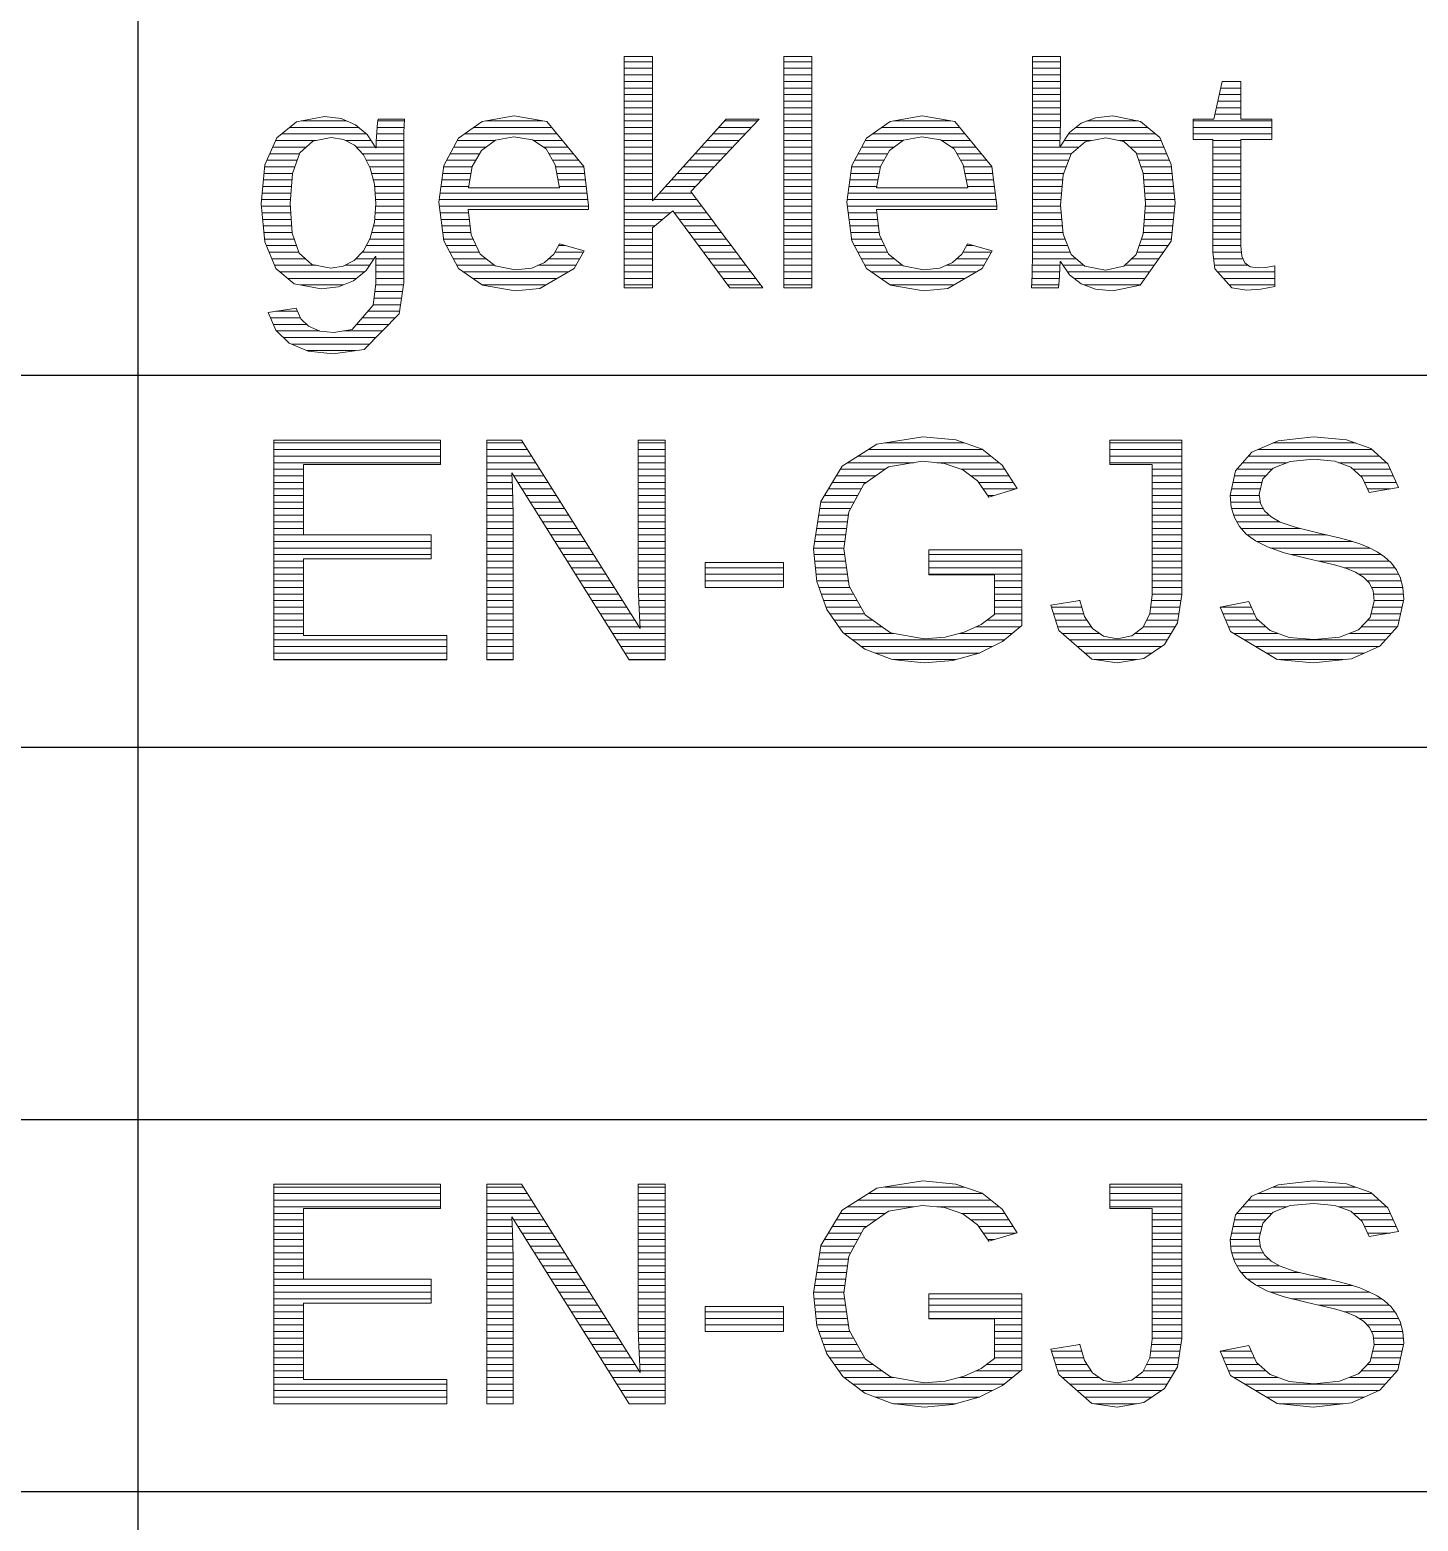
# Model space of a CAD drawing. Header units: millimetres. Extents: x 20 to 410, y 10 to 287.
# Drawn here: x 164.01 to 176.69, y 23.33 to 36.96 of the extents above; entities that cross this region are included whole.
import ezdxf

# ---------------------------------------------------------------- set-up
doc = ezdxf.new("R2010")
doc.units = ezdxf.units.MM
doc.layers.add('DUENN', color=7, linetype='Continuous', lineweight=25)
doc.layers.add('TEXT', color=7, linetype='Continuous', lineweight=13)

msp = doc.modelspace()

# ---------------------------------------------------------------- linework, layer by layer
at = {"layer": 'DUENN', "lineweight": 25}
for points in [[(165, 10), (165, 61)], [(20, 33.8), (200, 33.8)], [(20, 30.4), (200, 30.4)], [(20, 27), (200, 27)], [(20, 23.6), (200, 23.6)]]:
    msp.add_lwpolyline(points, dxfattribs=at)
at = {"layer": 'TEXT', "lineweight": 13}
for p, q in [((169.44, 36.665), (169.697, 36.665)), ((170.899, 36.665), (171.155, 36.665)), ((173.169, 36.665), (173.425, 36.665)), ((169.44, 36.605), (169.697, 36.605)), ((169.44, 36.545), (169.697, 36.545)), ((170.899, 36.605), (171.155, 36.605)), ((170.899, 36.545), (171.155, 36.545)), ((173.169, 36.605), (173.425, 36.605)), ((173.169, 36.545), (173.425, 36.545)), ((169.44, 36.485), (169.697, 36.485)), ((169.44, 36.425), (169.697, 36.425)), ((170.899, 36.485), (171.155, 36.485)), ((170.899, 36.425), (171.155, 36.425)), ((173.169, 36.485), (173.425, 36.485)), ((173.169, 36.425), (173.425, 36.425)), ((174.888, 36.425), (175.073, 36.425)), ((174.902, 36.485), (175.073, 36.485)), ((169.44, 36.365), (169.697, 36.365)), ((169.44, 36.305), (169.697, 36.305)), ((170.899, 36.365), (171.155, 36.365)), ((170.899, 36.305), (171.155, 36.305)), ((173.169, 36.365), (173.425, 36.365)), ((173.169, 36.305), (173.425, 36.305)), ((174.862, 36.305), (175.073, 36.305)), ((174.875, 36.365), (175.073, 36.365)), ((166.49, 36.125), (166.904, 36.125)), ((167.188, 36.125), (167.433, 36.125)), ((168.177, 36.125), (168.695, 36.125)), ((169.44, 36.245), (169.697, 36.245)), ((169.44, 36.185), (169.697, 36.185)), ((169.44, 36.125), (169.697, 36.125)), ((170.359, 36.125), (170.659, 36.125)), ((170.899, 36.245), (171.155, 36.245)), ((170.899, 36.185), (171.155, 36.185)), ((170.899, 36.125), (171.155, 36.125)), ((171.905, 36.125), (172.423, 36.125)), ((173.169, 36.245), (173.425, 36.245)), ((173.169, 36.185), (173.425, 36.185)), ((173.169, 36.125), (173.425, 36.125)), ((173.667, 36.125), (174.135, 36.125)), ((174.638, 36.125), (175.357, 36.125)), ((174.836, 36.185), (175.073, 36.185)), ((174.849, 36.245), (175.073, 36.245)), ((166.308, 36.005), (167.085, 36.005)), ((166.382, 36.065), (167.015, 36.065)), ((167.178, 36.005), (167.427, 36.005)), ((167.182, 36.065), (167.43, 36.065)), ((167.98, 36.005), (168.826, 36.005)), ((168.065, 36.065), (168.777, 36.065)), ((169.44, 36.065), (169.697, 36.065)), ((169.44, 36.005), (169.697, 36.005)), ((170.25, 36.005), (170.546, 36.005)), ((170.304, 36.065), (170.602, 36.065)), ((170.899, 36.065), (171.155, 36.065)), ((170.899, 36.005), (171.155, 36.005)), ((171.708, 36.005), (172.555, 36.005)), ((171.793, 36.065), (172.505, 36.065)), ((173.169, 36.065), (173.425, 36.065)), ((173.169, 36.005), (173.423, 36.005)), ((173.498, 36.005), (174.296, 36.005)), ((173.563, 36.065), (174.225, 36.065)), ((174.638, 36.065), (175.357, 36.065)), ((174.638, 36.005), (175.357, 36.005)), ((166.229, 35.885), (166.535, 35.885)), ((166.255, 35.945), (166.622, 35.945)), ((166.897, 35.945), (167.127, 35.945)), ((166.991, 35.885), (167.166, 35.885)), ((167.174, 35.885), (167.426, 35.885)), ((167.175, 35.945), (167.427, 35.945)), ((167.881, 35.885), (168.176, 35.885)), ((167.913, 35.945), (168.258, 35.945)), ((168.612, 35.945), (168.876, 35.945)), ((168.701, 35.885), (168.926, 35.885)), ((169.44, 35.945), (169.697, 35.945)), ((169.44, 35.885), (169.697, 35.885)), ((170.142, 35.885), (170.432, 35.885)), ((170.196, 35.945), (170.489, 35.945)), ((170.899, 35.945), (171.155, 35.945)), ((170.899, 35.885), (171.155, 35.885)), ((171.609, 35.885), (171.905, 35.885)), ((171.642, 35.945), (171.987, 35.945)), ((172.34, 35.945), (172.605, 35.945)), ((172.429, 35.885), (172.654, 35.885)), ((173.169, 35.945), (173.421, 35.945)), ((173.169, 35.885), (173.595, 35.885)), ((173.459, 35.945), (173.706, 35.945)), ((173.965, 35.945), (174.346, 35.945)), ((174.06, 35.885), (174.371, 35.885)), ((174.817, 35.945), (175.073, 35.945)), ((174.817, 35.885), (175.073, 35.885)), ((166.177, 35.765), (166.453, 35.765)), ((166.203, 35.825), (166.475, 35.825)), ((167.048, 35.825), (167.426, 35.825)), ((167.083, 35.765), (167.426, 35.765)), ((167.816, 35.765), (168.084, 35.765)), ((167.848, 35.825), (168.118, 35.825)), ((168.75, 35.825), (168.976, 35.825)), ((168.785, 35.765), (169.026, 35.765)), ((169.44, 35.825), (169.697, 35.825)), ((169.44, 35.765), (169.697, 35.765)), ((170.033, 35.765), (170.319, 35.765)), ((170.087, 35.825), (170.376, 35.825)), ((170.899, 35.825), (171.155, 35.825)), ((170.899, 35.765), (171.155, 35.765)), ((171.544, 35.765), (171.813, 35.765)), ((171.577, 35.825), (171.847, 35.825)), ((172.479, 35.825), (172.704, 35.825)), ((172.513, 35.765), (172.754, 35.765)), ((173.169, 35.825), (173.526, 35.825)), ((173.169, 35.765), (173.501, 35.765)), ((174.119, 35.825), (174.396, 35.825)), ((174.14, 35.765), (174.421, 35.765)), ((174.817, 35.825), (175.073, 35.825)), ((174.817, 35.765), (175.073, 35.765)), ((166.144, 35.585), (166.405, 35.585)), ((166.151, 35.645), (166.41, 35.645)), ((166.157, 35.705), (166.431, 35.705)), ((167.114, 35.705), (167.426, 35.705)), ((167.132, 35.645), (167.426, 35.645)), ((167.148, 35.585), (167.426, 35.585)), ((167.773, 35.585), (168.03, 35.585)), ((167.781, 35.645), (168.041, 35.645)), ((167.789, 35.705), (168.051, 35.705)), ((168.812, 35.705), (169.072, 35.705)), ((168.824, 35.645), (169.08, 35.645)), ((168.835, 35.585), (169.087, 35.585)), ((169.44, 35.705), (169.697, 35.705)), ((169.44, 35.645), (169.697, 35.645)), ((169.44, 35.585), (169.697, 35.585)), ((169.87, 35.585), (170.149, 35.585)), ((169.924, 35.645), (170.206, 35.645)), ((169.979, 35.705), (170.262, 35.705)), ((170.899, 35.705), (171.155, 35.705)), ((170.899, 35.645), (171.155, 35.645)), ((170.899, 35.585), (171.155, 35.585)), ((171.501, 35.585), (171.759, 35.585)), ((171.509, 35.645), (171.769, 35.645)), ((171.517, 35.705), (171.78, 35.705)), ((172.54, 35.705), (172.801, 35.705)), ((172.552, 35.645), (172.808, 35.645)), ((172.564, 35.585), (172.815, 35.585)), ((173.169, 35.705), (173.478, 35.705)), ((173.169, 35.645), (173.455, 35.645)), ((173.169, 35.585), (173.446, 35.585)), ((174.161, 35.705), (174.44, 35.705)), ((174.181, 35.645), (174.446, 35.645)), ((174.186, 35.585), (174.452, 35.585)), ((174.817, 35.705), (175.073, 35.705)), ((174.817, 35.645), (175.073, 35.645)), ((174.817, 35.585), (175.073, 35.585)), ((166.132, 35.465), (166.395, 35.465)), ((166.138, 35.525), (166.4, 35.525)), ((167.159, 35.525), (167.426, 35.525)), ((167.164, 35.465), (167.426, 35.465)), ((167.757, 35.465), (169.101, 35.465)), ((167.765, 35.525), (168.02, 35.525)), ((168.847, 35.525), (169.094, 35.525)), ((169.44, 35.525), (169.697, 35.525)), ((169.44, 35.465), (169.697, 35.465)), ((169.761, 35.465), (170.059, 35.465)), ((169.816, 35.525), (170.092, 35.525)), ((170.899, 35.525), (171.155, 35.525)), ((170.899, 35.465), (171.155, 35.465)), ((171.485, 35.465), (172.829, 35.465)), ((171.493, 35.525), (171.748, 35.525)), ((172.576, 35.525), (172.822, 35.525)), ((173.169, 35.525), (173.44, 35.525)), ((173.169, 35.465), (173.435, 35.465)), ((174.191, 35.525), (174.457, 35.525)), ((174.195, 35.465), (174.463, 35.465)), ((174.817, 35.525), (175.073, 35.525)), ((174.817, 35.465), (175.073, 35.465)), ((166.125, 35.345), (166.389, 35.345)), ((166.126, 35.405), (166.39, 35.405)), ((167.168, 35.405), (167.426, 35.405)), ((167.169, 35.345), (167.426, 35.345)), ((167.749, 35.405), (169.108, 35.405)), ((167.75, 35.345), (169.114, 35.345)), ((169.44, 35.405), (169.697, 35.405)), ((169.44, 35.345), (170.149, 35.345)), ((169.707, 35.405), (170.104, 35.405)), ((170.899, 35.405), (171.155, 35.405)), ((170.899, 35.345), (171.155, 35.345)), ((171.477, 35.405), (172.836, 35.405)), ((171.479, 35.345), (172.843, 35.345)), ((173.169, 35.405), (173.43, 35.405)), ((173.169, 35.345), (173.426, 35.345)), ((174.2, 35.405), (174.469, 35.405)), ((174.201, 35.345), (174.469, 35.345)), ((174.817, 35.405), (175.073, 35.405)), ((174.817, 35.345), (175.073, 35.345)), ((166.13, 35.285), (166.394, 35.285)), ((166.136, 35.225), (166.399, 35.225)), ((166.142, 35.165), (166.403, 35.165)), ((167.149, 35.165), (167.426, 35.165)), ((167.16, 35.225), (167.426, 35.225)), ((167.164, 35.285), (167.426, 35.285)), ((167.758, 35.285), (168.019, 35.285)), ((167.766, 35.225), (168.026, 35.225)), ((167.773, 35.165), (168.033, 35.165)), ((169.44, 35.285), (169.862, 35.285)), ((169.44, 35.225), (169.789, 35.225)), ((169.44, 35.165), (169.717, 35.165)), ((169.899, 35.285), (170.194, 35.285)), ((169.943, 35.225), (170.239, 35.225)), ((169.988, 35.165), (170.284, 35.165)), ((170.899, 35.285), (171.155, 35.285)), ((170.899, 35.225), (171.155, 35.225)), ((170.899, 35.165), (171.155, 35.165)), ((171.486, 35.285), (171.747, 35.285)), ((171.494, 35.225), (171.754, 35.225)), ((171.502, 35.165), (171.761, 35.165)), ((173.169, 35.285), (173.431, 35.285)), ((173.169, 35.225), (173.437, 35.225)), ((173.169, 35.165), (173.442, 35.165)), ((174.187, 35.165), (174.451, 35.165)), ((174.191, 35.225), (174.457, 35.225)), ((174.196, 35.285), (174.463, 35.285)), ((174.817, 35.285), (175.073, 35.285)), ((174.817, 35.225), (175.073, 35.225)), ((174.817, 35.165), (175.073, 35.165)), ((166.148, 35.105), (166.408, 35.105)), ((166.153, 35.045), (166.427, 35.045)), ((167.115, 35.045), (167.426, 35.045)), ((167.133, 35.105), (167.426, 35.105)), ((167.781, 35.105), (168.04, 35.105)), ((167.788, 35.045), (168.06, 35.045)), ((169.44, 35.105), (169.697, 35.105)), ((169.44, 35.045), (169.697, 35.045)), ((170.032, 35.105), (170.329, 35.105)), ((170.076, 35.045), (170.373, 35.045)), ((170.899, 35.105), (171.155, 35.105)), ((170.899, 35.045), (171.155, 35.045)), ((171.509, 35.105), (171.768, 35.105)), ((171.517, 35.045), (171.788, 35.045)), ((173.169, 35.105), (173.448, 35.105)), ((173.169, 35.045), (173.467, 35.045)), ((174.165, 35.045), (174.439, 35.045)), ((174.182, 35.105), (174.445, 35.105)), ((174.817, 35.105), (175.073, 35.105)), ((174.817, 35.045), (175.073, 35.045)), ((166.17, 34.985), (166.448, 34.985)), ((166.194, 34.925), (166.468, 34.925)), ((167.047, 34.925), (167.426, 34.925)), ((167.083, 34.985), (167.426, 34.985)), ((167.814, 34.985), (168.088, 34.985)), ((167.845, 34.925), (168.117, 34.925)), ((168.807, 34.925), (169.066, 34.925)), ((168.84, 34.985), (168.902, 34.985)), ((169.44, 34.985), (169.697, 34.985)), ((169.44, 34.925), (169.697, 34.925)), ((170.121, 34.985), (170.418, 34.985)), ((170.165, 34.925), (170.463, 34.925)), ((170.899, 34.985), (171.155, 34.985)), ((170.899, 34.925), (171.155, 34.925)), ((171.542, 34.985), (171.817, 34.985)), ((171.574, 34.925), (171.845, 34.925)), ((172.535, 34.925), (172.795, 34.925)), ((172.568, 34.985), (172.631, 34.985)), ((173.169, 34.985), (173.491, 34.985)), ((173.169, 34.925), (173.514, 34.925)), ((174.124, 34.925), (174.366, 34.925)), ((174.144, 34.985), (174.408, 34.985)), ((174.817, 34.985), (175.073, 34.985)), ((174.817, 34.925), (175.078, 34.925)), ((166.219, 34.865), (166.528, 34.865)), ((166.244, 34.805), (166.625, 34.805)), ((166.89, 34.805), (167.114, 34.805)), ((166.989, 34.865), (167.154, 34.865)), ((167.171, 34.865), (167.426, 34.865)), ((167.171, 34.805), (167.426, 34.805)), ((167.877, 34.865), (168.178, 34.865)), ((167.909, 34.805), (168.253, 34.805)), ((168.652, 34.805), (168.998, 34.805)), ((168.75, 34.865), (169.032, 34.865)), ((169.44, 34.865), (169.697, 34.865)), ((169.44, 34.805), (169.697, 34.805)), ((170.21, 34.865), (170.508, 34.865)), ((170.254, 34.805), (170.553, 34.805)), ((170.899, 34.865), (171.155, 34.865)), ((170.899, 34.805), (171.155, 34.805)), ((171.605, 34.865), (171.906, 34.865)), ((171.637, 34.805), (171.981, 34.805)), ((172.38, 34.805), (172.726, 34.805)), ((172.478, 34.865), (172.761, 34.865)), ((173.167, 34.805), (173.422, 34.805)), ((173.168, 34.865), (173.569, 34.865)), ((173.449, 34.805), (173.64, 34.805)), ((174.012, 34.805), (174.282, 34.805)), ((174.075, 34.865), (174.324, 34.865)), ((174.824, 34.865), (175.091, 34.865)), ((174.832, 34.805), (175.14, 34.805)), ((166.294, 34.745), (167.068, 34.745)), ((166.367, 34.685), (166.995, 34.685)), ((166.483, 34.625), (166.874, 34.625)), ((167.169, 34.625), (167.423, 34.625)), ((167.171, 34.745), (167.426, 34.745)), ((167.171, 34.685), (167.426, 34.685)), ((167.968, 34.745), (168.927, 34.745)), ((168.054, 34.685), (168.824, 34.685)), ((168.14, 34.625), (168.721, 34.625)), ((169.44, 34.745), (169.697, 34.745)), ((169.44, 34.685), (169.697, 34.685)), ((169.44, 34.625), (169.697, 34.625)), ((170.299, 34.745), (170.598, 34.745)), ((170.343, 34.685), (170.643, 34.685)), ((170.388, 34.625), (170.688, 34.625)), ((170.899, 34.745), (171.155, 34.745)), ((170.899, 34.685), (171.155, 34.685)), ((170.899, 34.625), (171.155, 34.625)), ((171.696, 34.745), (172.656, 34.745)), ((171.782, 34.685), (172.552, 34.685)), ((171.869, 34.625), (172.449, 34.625)), ((173.162, 34.625), (173.411, 34.625)), ((173.165, 34.685), (173.415, 34.685)), ((173.167, 34.745), (173.419, 34.745)), ((173.49, 34.745), (174.24, 34.745)), ((173.55, 34.685), (174.197, 34.685)), ((173.641, 34.625), (174.155, 34.625)), ((174.861, 34.745), (175.383, 34.745)), ((174.914, 34.685), (175.383, 34.685)), ((174.967, 34.625), (175.383, 34.625)), ((167.154, 34.505), (167.406, 34.505)), ((167.162, 34.565), (167.414, 34.565)), ((166.256, 34.385), (166.456, 34.385)), ((167.098, 34.385), (167.389, 34.385)), ((167.147, 34.445), (167.397, 34.445)), ((166.208, 34.325), (166.482, 34.325)), ((166.234, 34.265), (166.54, 34.265)), ((166.995, 34.265), (167.291, 34.265)), ((167.047, 34.325), (167.35, 34.325)), ((166.265, 34.205), (166.658, 34.205)), ((166.326, 34.145), (167.171, 34.145)), ((166.4, 34.085), (167.112, 34.085)), ((166.877, 34.205), (167.231, 34.205)), ((166.541, 34.025), (166.989, 34.025)), ((166.239, 33.181), (167.762, 33.181)), ((166.239, 33.121), (167.762, 33.121)), ((168.185, 33.181), (168.517, 33.181)), ((168.185, 33.121), (168.555, 33.121)), ((169.569, 33.181), (169.814, 33.181)), ((169.569, 33.121), (169.814, 33.121)), ((171.671, 33.121), (172.713, 33.121)), ((171.82, 33.181), (172.547, 33.181)), ((173.877, 33.181), (174.534, 33.181)), ((173.877, 33.121), (174.534, 33.121)), ((175.23, 33.121), (176.273, 33.121)), ((175.367, 33.181), (176.122, 33.181)), ((166.239, 33.061), (167.762, 33.061)), ((166.239, 33.001), (167.762, 33.001)), ((168.185, 33.061), (168.593, 33.061)), ((168.185, 33.001), (168.631, 33.001)), ((169.569, 33.061), (169.814, 33.061)), ((169.569, 33.001), (169.814, 33.001)), ((171.483, 33.001), (172.085, 33.001)), ((171.577, 33.061), (172.788, 33.061)), ((172.297, 33.001), (172.864, 33.001)), ((173.877, 33.061), (174.534, 33.061)), ((173.877, 33.001), (174.534, 33.001)), ((175.09, 33.001), (175.496, 33.001)), ((175.143, 33.061), (176.338, 33.061)), ((175.965, 33.001), (176.403, 33.001)), ((166.239, 32.941), (166.511, 32.941)), ((166.239, 32.881), (166.511, 32.881)), ((168.185, 32.941), (168.668, 32.941)), ((168.185, 32.881), (168.414, 32.881)), ((168.43, 32.881), (168.706, 32.881)), ((169.569, 32.941), (169.814, 32.941)), ((169.569, 32.881), (169.814, 32.881)), ((171.379, 32.881), (171.74, 32.881)), ((171.415, 32.941), (171.825, 32.941)), ((172.519, 32.941), (172.916, 32.941)), ((172.607, 32.881), (172.955, 32.881)), ((174.263, 32.941), (174.534, 32.941)), ((174.263, 32.881), (174.534, 32.881)), ((175.016, 32.881), (175.301, 32.881)), ((175.038, 32.941), (175.358, 32.941)), ((176.099, 32.941), (176.438, 32.941)), ((176.166, 32.881), (176.465, 32.881)), ((166.239, 32.821), (166.511, 32.821)), ((166.239, 32.761), (166.511, 32.761)), ((168.185, 32.821), (168.417, 32.821)), ((168.185, 32.761), (168.42, 32.761)), ((168.468, 32.821), (168.744, 32.821)), ((168.505, 32.761), (168.782, 32.761)), ((169.569, 32.821), (169.814, 32.821)), ((169.569, 32.761), (169.814, 32.761)), ((171.306, 32.761), (171.606, 32.761)), ((171.342, 32.821), (171.654, 32.821)), ((172.678, 32.821), (172.993, 32.821)), ((172.719, 32.761), (173.022, 32.761)), ((174.263, 32.821), (174.534, 32.821)), ((174.263, 32.761), (174.534, 32.761)), ((174.99, 32.761), (175.252, 32.761)), ((175.003, 32.821), (175.266, 32.821)), ((176.203, 32.821), (176.493, 32.821)), ((176.231, 32.761), (176.436, 32.761)), ((166.239, 32.701), (166.511, 32.701)), ((166.239, 32.641), (166.511, 32.641)), ((166.239, 32.581), (166.511, 32.581)), ((168.185, 32.701), (168.422, 32.701)), ((168.185, 32.641), (168.424, 32.641)), ((168.185, 32.581), (168.425, 32.581)), ((168.543, 32.701), (168.82, 32.701)), ((168.581, 32.641), (168.858, 32.641)), ((168.619, 32.581), (168.895, 32.581)), ((169.569, 32.701), (169.814, 32.701)), ((169.569, 32.641), (169.814, 32.641)), ((169.569, 32.581), (169.814, 32.581)), ((171.226, 32.581), (171.508, 32.581)), ((171.235, 32.641), (171.541, 32.641)), ((171.269, 32.701), (171.574, 32.701)), ((172.761, 32.701), (172.819, 32.701)), ((174.263, 32.701), (174.534, 32.701)), ((174.263, 32.641), (174.534, 32.641)), ((174.263, 32.581), (174.534, 32.581)), ((174.977, 32.701), (175.243, 32.701)), ((174.982, 32.641), (175.252, 32.641)), ((174.99, 32.581), (175.279, 32.581)), ((166.239, 32.521), (166.511, 32.521)), ((166.239, 32.461), (166.511, 32.461)), ((168.185, 32.521), (168.427, 32.521)), ((168.185, 32.461), (168.427, 32.461)), ((168.656, 32.521), (168.933, 32.521)), ((168.694, 32.461), (168.971, 32.461)), ((169.569, 32.521), (169.814, 32.521)), ((169.569, 32.461), (169.814, 32.461)), ((171.207, 32.461), (171.48, 32.461)), ((171.216, 32.521), (171.488, 32.521)), ((174.263, 32.521), (174.534, 32.521)), ((174.263, 32.461), (174.534, 32.461)), ((175.008, 32.521), (175.333, 32.521)), ((175.036, 32.461), (175.427, 32.461)), ((166.239, 32.401), (166.511, 32.401)), ((166.239, 32.341), (166.511, 32.341)), ((168.185, 32.401), (168.427, 32.401)), ((168.185, 32.341), (168.427, 32.341)), ((168.732, 32.401), (169.009, 32.401)), ((168.769, 32.341), (169.047, 32.341)), ((169.569, 32.401), (169.814, 32.401)), ((169.569, 32.341), (169.814, 32.341)), ((171.189, 32.341), (171.463, 32.341)), ((171.198, 32.401), (171.472, 32.401)), ((174.263, 32.401), (174.534, 32.401)), ((174.263, 32.341), (174.534, 32.341)), ((175.076, 32.401), (175.612, 32.401)), ((175.133, 32.341), (175.86, 32.341)), ((166.239, 32.281), (167.676, 32.281)), ((166.239, 32.221), (167.676, 32.221)), ((168.185, 32.281), (168.427, 32.281)), ((168.185, 32.221), (168.427, 32.221)), ((168.807, 32.281), (169.085, 32.281)), ((168.845, 32.221), (169.122, 32.221)), ((169.569, 32.281), (169.814, 32.281)), ((169.569, 32.221), (169.814, 32.221)), ((171.171, 32.221), (171.447, 32.221)), ((171.18, 32.281), (171.455, 32.281)), ((174.263, 32.281), (174.534, 32.281)), ((174.263, 32.221), (174.534, 32.221)), ((175.218, 32.281), (176.094, 32.281)), ((175.345, 32.221), (176.251, 32.221)), ((166.239, 32.161), (167.676, 32.161)), ((166.239, 32.101), (166.511, 32.101)), ((166.239, 32.041), (166.511, 32.041)), ((168.185, 32.161), (168.427, 32.161)), ((168.185, 32.101), (168.427, 32.101)), ((168.185, 32.041), (168.427, 32.041)), ((168.882, 32.161), (169.16, 32.161)), ((168.92, 32.101), (169.198, 32.101)), ((168.958, 32.041), (169.236, 32.041)), ((169.569, 32.161), (169.814, 32.161)), ((169.569, 32.101), (169.814, 32.101)), ((169.569, 32.041), (169.814, 32.041)), ((170.181, 32.041), (170.894, 32.041)), ((171.175, 32.161), (171.453, 32.161)), ((171.181, 32.101), (171.462, 32.101)), ((171.187, 32.041), (171.471, 32.041)), ((172.223, 32.161), (173.074, 32.161)), ((172.223, 32.101), (173.074, 32.101)), ((172.223, 32.041), (173.074, 32.041)), ((174.263, 32.161), (174.534, 32.161)), ((174.263, 32.101), (174.534, 32.101)), ((174.263, 32.041), (174.534, 32.041)), ((175.537, 32.161), (176.357, 32.161)), ((175.784, 32.101), (176.43, 32.101)), ((176.018, 32.041), (176.479, 32.041)), ((166.239, 31.981), (166.511, 31.981)), ((166.239, 31.921), (166.511, 31.921)), ((168.185, 31.981), (168.427, 31.981)), ((168.185, 31.921), (168.427, 31.921)), ((168.995, 31.981), (169.274, 31.981)), ((169.033, 31.921), (169.312, 31.921)), ((169.569, 31.981), (169.814, 31.981)), ((169.569, 31.921), (169.814, 31.921)), ((170.181, 31.981), (170.894, 31.981)), ((170.181, 31.921), (170.894, 31.921)), ((171.193, 31.981), (171.479, 31.981)), ((171.199, 31.921), (171.488, 31.921)), ((172.223, 31.981), (173.074, 31.981)), ((172.823, 31.921), (173.074, 31.921)), ((174.263, 31.981), (174.534, 31.981)), ((174.263, 31.921), (174.534, 31.921)), ((176.152, 31.981), (176.513, 31.981)), ((176.226, 31.921), (176.537, 31.921)), ((166.239, 31.861), (166.511, 31.861)), ((166.239, 31.801), (166.511, 31.801)), ((168.185, 31.861), (168.427, 31.861)), ((168.185, 31.801), (168.427, 31.801)), ((169.071, 31.861), (169.35, 31.861)), ((169.109, 31.801), (169.387, 31.801)), ((169.57, 31.861), (169.814, 31.861)), ((169.572, 31.801), (169.814, 31.801)), ((170.181, 31.861), (170.894, 31.861)), ((171.219, 31.861), (171.501, 31.861)), ((171.24, 31.801), (171.535, 31.801)), ((172.823, 31.861), (173.074, 31.861)), ((172.823, 31.801), (173.074, 31.801)), ((174.263, 31.861), (174.534, 31.861)), ((174.263, 31.801), (174.534, 31.801)), ((176.266, 31.861), (176.553, 31.861)), ((176.284, 31.801), (176.558, 31.801)), ((166.239, 31.741), (166.511, 31.741)), ((166.239, 31.681), (166.511, 31.681)), ((166.239, 31.621), (166.511, 31.621)), ((168.185, 31.741), (168.427, 31.741)), ((168.185, 31.681), (168.427, 31.681)), ((168.185, 31.621), (168.427, 31.621)), ((169.146, 31.741), (169.425, 31.741)), ((169.184, 31.681), (169.463, 31.681)), ((169.222, 31.621), (169.501, 31.621)), ((169.573, 31.741), (169.814, 31.741)), ((169.576, 31.681), (169.814, 31.681)), ((169.579, 31.621), (169.814, 31.621)), ((171.261, 31.741), (171.569, 31.741)), ((171.282, 31.681), (171.602, 31.681)), ((171.316, 31.621), (171.636, 31.621)), ((172.823, 31.741), (173.074, 31.741)), ((172.823, 31.681), (173.074, 31.681)), ((172.823, 31.621), (173.074, 31.621)), ((173.343, 31.681), (173.621, 31.681)), ((173.362, 31.621), (173.638, 31.621)), ((173.594, 31.741), (173.604, 31.741)), ((174.242, 31.621), (174.507, 31.621)), ((174.249, 31.681), (174.516, 31.681)), ((174.256, 31.741), (174.525, 31.741)), ((174.883, 31.681), (175.17, 31.681)), ((174.909, 31.621), (175.197, 31.621)), ((176.265, 31.621), (176.532, 31.621)), ((176.279, 31.681), (176.545, 31.681)), ((176.292, 31.741), (176.559, 31.741)), ((166.239, 31.561), (166.511, 31.561)), ((166.239, 31.501), (166.511, 31.501)), ((168.185, 31.561), (168.427, 31.561)), ((168.185, 31.501), (168.427, 31.501)), ((169.259, 31.561), (169.539, 31.561)), ((169.297, 31.501), (169.577, 31.501)), ((169.582, 31.561), (169.814, 31.561)), ((169.585, 31.501), (169.814, 31.501)), ((171.359, 31.561), (171.713, 31.561)), ((171.401, 31.501), (171.798, 31.501)), ((172.655, 31.501), (173.061, 31.501)), ((172.753, 31.561), (173.074, 31.561)), ((173.381, 31.561), (173.668, 31.561)), ((173.4, 31.501), (173.708, 31.501)), ((174.181, 31.501), (174.472, 31.501)), ((174.212, 31.561), (174.498, 31.561)), ((174.935, 31.561), (175.235, 31.561)), ((174.961, 31.501), (175.303, 31.501)), ((176.175, 31.501), (176.502, 31.501)), ((176.233, 31.561), (176.519, 31.561)), ((166.239, 31.441), (166.511, 31.441)), ((166.239, 31.381), (167.82, 31.381)), ((168.185, 31.441), (168.427, 31.441)), ((168.185, 31.381), (168.427, 31.381)), ((169.335, 31.441), (169.814, 31.441)), ((169.372, 31.381), (169.814, 31.381)), ((171.449, 31.441), (171.907, 31.441)), ((171.527, 31.381), (172.913, 31.381)), ((172.505, 31.441), (172.987, 31.441)), ((173.441, 31.441), (173.782, 31.441)), ((173.51, 31.381), (174.401, 31.381)), ((174.107, 31.441), (174.437, 31.441)), ((175.008, 31.441), (175.414, 31.441)), ((175.108, 31.381), (176.395, 31.381)), ((176.066, 31.441), (176.449, 31.441)), ((166.239, 31.321), (167.82, 31.321)), ((166.239, 31.261), (167.82, 31.261)), ((168.185, 31.321), (168.427, 31.321)), ((168.185, 31.261), (168.427, 31.261)), ((169.41, 31.321), (169.814, 31.321)), ((169.448, 31.261), (169.814, 31.261)), ((171.606, 31.321), (172.804, 31.321)), ((171.732, 31.261), (172.685, 31.261)), ((173.579, 31.321), (174.35, 31.321)), ((173.648, 31.261), (174.26, 31.261)), ((175.208, 31.321), (176.339, 31.321)), ((175.308, 31.261), (176.202, 31.261)), ((166.239, 31.201), (167.82, 31.201)), ((168.185, 31.201), (168.427, 31.201)), ((169.486, 31.201), (169.814, 31.201)), ((171.9, 31.201), (172.47, 31.201)), ((173.734, 31.201), (174.119, 31.201)), ((175.424, 31.201), (176.009, 31.201)), ((166.239, 26.381), (167.762, 26.381)), ((166.239, 26.321), (167.762, 26.321)), ((168.185, 26.381), (168.517, 26.381)), ((168.185, 26.321), (168.555, 26.321)), ((169.569, 26.381), (169.814, 26.381)), ((169.569, 26.321), (169.814, 26.321)), ((171.671, 26.321), (172.713, 26.321)), ((171.82, 26.381), (172.547, 26.381)), ((173.877, 26.381), (174.534, 26.381)), ((173.877, 26.321), (174.534, 26.321)), ((175.23, 26.321), (176.273, 26.321)), ((175.367, 26.381), (176.122, 26.381)), ((166.239, 26.261), (167.762, 26.261)), ((166.239, 26.201), (167.762, 26.201)), ((168.185, 26.261), (168.593, 26.261)), ((168.185, 26.201), (168.631, 26.201)), ((169.569, 26.261), (169.814, 26.261)), ((169.569, 26.201), (169.814, 26.201)), ((171.483, 26.201), (172.085, 26.201)), ((171.577, 26.261), (172.788, 26.261)), ((172.297, 26.201), (172.864, 26.201)), ((173.877, 26.261), (174.534, 26.261)), ((173.877, 26.201), (174.534, 26.201)), ((175.09, 26.201), (175.496, 26.201)), ((175.143, 26.261), (176.338, 26.261)), ((175.965, 26.201), (176.403, 26.201)), ((166.239, 26.141), (166.511, 26.141)), ((166.239, 26.081), (166.511, 26.081)), ((168.185, 26.141), (168.668, 26.141)), ((168.185, 26.081), (168.414, 26.081)), ((168.43, 26.081), (168.706, 26.081)), ((169.569, 26.141), (169.814, 26.141)), ((169.569, 26.081), (169.814, 26.081)), ((171.379, 26.081), (171.74, 26.081)), ((171.415, 26.141), (171.825, 26.141)), ((172.519, 26.141), (172.916, 26.141)), ((172.607, 26.081), (172.955, 26.081)), ((174.263, 26.141), (174.534, 26.141)), ((174.263, 26.081), (174.534, 26.081)), ((175.016, 26.081), (175.301, 26.081)), ((175.038, 26.141), (175.358, 26.141)), ((176.099, 26.141), (176.438, 26.141)), ((176.166, 26.081), (176.465, 26.081)), ((166.239, 26.021), (166.511, 26.021)), ((166.239, 25.961), (166.511, 25.961)), ((166.239, 25.901), (166.511, 25.901)), ((168.185, 26.021), (168.417, 26.021)), ((168.185, 25.961), (168.42, 25.961)), ((168.185, 25.901), (168.422, 25.901)), ((168.468, 26.021), (168.744, 26.021)), ((168.505, 25.961), (168.782, 25.961)), ((168.543, 25.901), (168.82, 25.901)), ((169.569, 26.021), (169.814, 26.021)), ((169.569, 25.961), (169.814, 25.961)), ((169.569, 25.901), (169.814, 25.901)), ((171.269, 25.901), (171.574, 25.901)), ((171.306, 25.961), (171.606, 25.961)), ((171.342, 26.021), (171.654, 26.021)), ((172.678, 26.021), (172.993, 26.021)), ((172.719, 25.961), (173.022, 25.961)), ((172.761, 25.901), (172.819, 25.901)), ((174.263, 26.021), (174.534, 26.021)), ((174.263, 25.961), (174.534, 25.961)), ((174.263, 25.901), (174.534, 25.901)), ((174.977, 25.901), (175.243, 25.901)), ((174.99, 25.961), (175.252, 25.961)), ((175.003, 26.021), (175.266, 26.021)), ((176.203, 26.021), (176.493, 26.021)), ((176.231, 25.961), (176.436, 25.961)), ((166.239, 25.841), (166.511, 25.841)), ((166.239, 25.781), (166.511, 25.781)), ((168.185, 25.841), (168.424, 25.841)), ((168.185, 25.781), (168.425, 25.781)), ((168.581, 25.841), (168.858, 25.841)), ((168.619, 25.781), (168.895, 25.781)), ((169.569, 25.841), (169.814, 25.841)), ((169.569, 25.781), (169.814, 25.781)), ((171.226, 25.781), (171.508, 25.781)), ((171.235, 25.841), (171.541, 25.841)), ((174.263, 25.841), (174.534, 25.841)), ((174.263, 25.781), (174.534, 25.781)), ((174.982, 25.841), (175.252, 25.841)), ((174.99, 25.781), (175.279, 25.781)), ((166.239, 25.721), (166.511, 25.721)), ((166.239, 25.661), (166.511, 25.661)), ((168.185, 25.721), (168.427, 25.721)), ((168.185, 25.661), (168.427, 25.661)), ((168.656, 25.721), (168.933, 25.721)), ((168.694, 25.661), (168.971, 25.661)), ((169.569, 25.721), (169.814, 25.721)), ((169.569, 25.661), (169.814, 25.661)), ((171.207, 25.661), (171.48, 25.661)), ((171.216, 25.721), (171.488, 25.721)), ((174.263, 25.721), (174.534, 25.721)), ((174.263, 25.661), (174.534, 25.661)), ((175.008, 25.721), (175.333, 25.721)), ((175.036, 25.661), (175.427, 25.661)), ((166.239, 25.601), (166.511, 25.601)), ((166.239, 25.541), (166.511, 25.541)), ((168.185, 25.601), (168.427, 25.601)), ((168.185, 25.541), (168.427, 25.541)), ((168.732, 25.601), (169.009, 25.601)), ((168.769, 25.541), (169.047, 25.541)), ((169.569, 25.601), (169.814, 25.601)), ((169.569, 25.541), (169.814, 25.541)), ((171.189, 25.541), (171.463, 25.541)), ((171.198, 25.601), (171.472, 25.601)), ((174.263, 25.601), (174.534, 25.601)), ((174.263, 25.541), (174.534, 25.541)), ((175.076, 25.601), (175.612, 25.601)), ((175.133, 25.541), (175.86, 25.541)), ((166.239, 25.481), (167.676, 25.481)), ((166.239, 25.421), (167.676, 25.421)), ((166.239, 25.361), (167.676, 25.361)), ((168.185, 25.481), (168.427, 25.481)), ((168.185, 25.421), (168.427, 25.421)), ((168.185, 25.361), (168.427, 25.361)), ((168.807, 25.481), (169.085, 25.481)), ((168.845, 25.421), (169.122, 25.421)), ((168.882, 25.361), (169.16, 25.361)), ((169.569, 25.481), (169.814, 25.481)), ((169.569, 25.421), (169.814, 25.421)), ((169.569, 25.361), (169.814, 25.361)), ((171.171, 25.421), (171.447, 25.421)), ((171.175, 25.361), (171.453, 25.361)), ((171.18, 25.481), (171.455, 25.481)), ((172.223, 25.361), (173.074, 25.361)), ((174.263, 25.481), (174.534, 25.481)), ((174.263, 25.421), (174.534, 25.421)), ((174.263, 25.361), (174.534, 25.361)), ((175.218, 25.481), (176.094, 25.481)), ((175.345, 25.421), (176.251, 25.421)), ((175.537, 25.361), (176.357, 25.361)), ((166.239, 25.301), (166.511, 25.301)), ((166.239, 25.241), (166.511, 25.241)), ((168.185, 25.301), (168.427, 25.301)), ((168.185, 25.241), (168.427, 25.241)), ((168.92, 25.301), (169.198, 25.301)), ((168.958, 25.241), (169.236, 25.241)), ((169.569, 25.301), (169.814, 25.301)), ((169.569, 25.241), (169.814, 25.241)), ((170.181, 25.241), (170.894, 25.241)), ((171.181, 25.301), (171.462, 25.301)), ((171.187, 25.241), (171.471, 25.241)), ((172.223, 25.301), (173.074, 25.301)), ((172.223, 25.241), (173.074, 25.241)), ((174.263, 25.301), (174.534, 25.301)), ((174.263, 25.241), (174.534, 25.241)), ((175.784, 25.301), (176.43, 25.301)), ((176.018, 25.241), (176.479, 25.241)), ((166.239, 25.181), (166.511, 25.181)), ((166.239, 25.121), (166.511, 25.121)), ((168.185, 25.181), (168.427, 25.181)), ((168.185, 25.121), (168.427, 25.121)), ((168.995, 25.181), (169.274, 25.181)), ((169.033, 25.121), (169.312, 25.121)), ((169.569, 25.181), (169.814, 25.181)), ((169.569, 25.121), (169.814, 25.121)), ((170.181, 25.181), (170.894, 25.181)), ((170.181, 25.121), (170.894, 25.121)), ((171.193, 25.181), (171.479, 25.181)), ((171.199, 25.121), (171.488, 25.121)), ((172.223, 25.181), (173.074, 25.181)), ((172.823, 25.121), (173.074, 25.121)), ((174.263, 25.181), (174.534, 25.181)), ((174.263, 25.121), (174.534, 25.121)), ((176.152, 25.181), (176.513, 25.181)), ((176.226, 25.121), (176.537, 25.121)), ((166.239, 25.061), (166.511, 25.061)), ((166.239, 25.001), (166.511, 25.001)), ((166.239, 24.941), (166.511, 24.941)), ((168.185, 25.061), (168.427, 25.061)), ((168.185, 25.001), (168.427, 25.001)), ((168.185, 24.941), (168.427, 24.941)), ((169.071, 25.061), (169.35, 25.061)), ((169.109, 25.001), (169.387, 25.001)), ((169.146, 24.941), (169.425, 24.941)), ((169.57, 25.061), (169.814, 25.061)), ((169.572, 25.001), (169.814, 25.001)), ((169.573, 24.941), (169.814, 24.941)), ((170.181, 25.061), (170.894, 25.061)), ((171.219, 25.061), (171.501, 25.061)), ((171.24, 25.001), (171.535, 25.001)), ((171.261, 24.941), (171.569, 24.941)), ((172.823, 25.061), (173.074, 25.061)), ((172.823, 25.001), (173.074, 25.001)), ((172.823, 24.941), (173.074, 24.941)), ((173.594, 24.941), (173.604, 24.941)), ((174.256, 24.941), (174.525, 24.941)), ((174.263, 25.061), (174.534, 25.061)), ((174.263, 25.001), (174.534, 25.001)), ((176.266, 25.061), (176.553, 25.061)), ((176.284, 25.001), (176.558, 25.001)), ((176.292, 24.941), (176.559, 24.941)), ((166.239, 24.881), (166.511, 24.881)), ((166.239, 24.821), (166.511, 24.821)), ((168.185, 24.881), (168.427, 24.881)), ((168.185, 24.821), (168.427, 24.821)), ((169.184, 24.881), (169.463, 24.881)), ((169.222, 24.821), (169.501, 24.821)), ((169.576, 24.881), (169.814, 24.881)), ((169.579, 24.821), (169.814, 24.821)), ((171.282, 24.881), (171.602, 24.881)), ((171.316, 24.821), (171.636, 24.821)), ((172.823, 24.881), (173.074, 24.881)), ((172.823, 24.821), (173.074, 24.821)), ((173.343, 24.881), (173.621, 24.881)), ((173.362, 24.821), (173.638, 24.821)), ((174.242, 24.821), (174.507, 24.821)), ((174.249, 24.881), (174.516, 24.881)), ((174.883, 24.881), (175.17, 24.881)), ((174.909, 24.821), (175.197, 24.821)), ((176.265, 24.821), (176.532, 24.821)), ((176.279, 24.881), (176.545, 24.881)), ((166.239, 24.761), (166.511, 24.761)), ((166.239, 24.701), (166.511, 24.701)), ((168.185, 24.761), (168.427, 24.761)), ((168.185, 24.701), (168.427, 24.701)), ((169.259, 24.761), (169.539, 24.761)), ((169.297, 24.701), (169.577, 24.701)), ((169.582, 24.761), (169.814, 24.761)), ((169.585, 24.701), (169.814, 24.701)), ((171.359, 24.761), (171.713, 24.761)), ((171.401, 24.701), (171.798, 24.701)), ((172.655, 24.701), (173.061, 24.701)), ((172.753, 24.761), (173.074, 24.761)), ((173.381, 24.761), (173.668, 24.761)), ((173.4, 24.701), (173.708, 24.701)), ((174.181, 24.701), (174.472, 24.701)), ((174.212, 24.761), (174.498, 24.761)), ((174.935, 24.761), (175.235, 24.761)), ((174.961, 24.701), (175.303, 24.701)), ((176.175, 24.701), (176.502, 24.701)), ((176.233, 24.761), (176.519, 24.761)), ((166.239, 24.641), (166.511, 24.641)), ((166.239, 24.581), (167.82, 24.581)), ((168.185, 24.641), (168.427, 24.641)), ((168.185, 24.581), (168.427, 24.581)), ((169.335, 24.641), (169.814, 24.641)), ((169.372, 24.581), (169.814, 24.581)), ((171.449, 24.641), (171.907, 24.641)), ((171.527, 24.581), (172.913, 24.581)), ((172.505, 24.641), (172.987, 24.641)), ((173.441, 24.641), (173.782, 24.641)), ((173.51, 24.581), (174.401, 24.581)), ((174.107, 24.641), (174.437, 24.641)), ((175.008, 24.641), (175.414, 24.641)), ((175.108, 24.581), (176.395, 24.581)), ((176.066, 24.641), (176.449, 24.641)), ((166.239, 24.521), (167.82, 24.521)), ((166.239, 24.461), (167.82, 24.461)), ((166.239, 24.401), (167.82, 24.401)), ((168.185, 24.521), (168.427, 24.521)), ((168.185, 24.461), (168.427, 24.461)), ((168.185, 24.401), (168.427, 24.401)), ((169.41, 24.521), (169.814, 24.521)), ((169.448, 24.461), (169.814, 24.461)), ((169.486, 24.401), (169.814, 24.401)), ((171.606, 24.521), (172.804, 24.521)), ((171.732, 24.461), (172.685, 24.461)), ((171.9, 24.401), (172.47, 24.401)), ((173.579, 24.521), (174.35, 24.521)), ((173.648, 24.461), (174.26, 24.461)), ((173.734, 24.401), (174.119, 24.401)), ((175.208, 24.521), (176.339, 24.521)), ((175.308, 24.461), (176.202, 24.461)), ((175.424, 24.401), (176.009, 24.401))]:
    msp.add_line(p, q, dxfattribs=at)
for points in [[(169.697, 35.148), (169.697, 34.6), (169.44, 34.6), (169.44, 36.714), (169.697, 36.714), (169.697, 35.393), (170.373, 36.141), (170.674, 36.141), (170.049, 35.479), (170.706, 34.6), (170.406, 34.6), (169.885, 35.304), (169.697, 35.148)], [(171.155, 36.714), (171.155, 34.6), (170.899, 34.6), (170.899, 36.714), (171.155, 36.714)], [(174.437, 35.025), (174.153, 34.622), (173.905, 34.571), (173.745, 34.587), (173.614, 34.635), (173.509, 34.718), (173.425, 34.839), (173.422, 34.839), (173.421, 34.783), (173.417, 34.704), (173.412, 34.633), (173.408, 34.6), (173.16, 34.6), (173.167, 34.718), (173.169, 34.918), (173.169, 36.714), (173.425, 36.714), (173.425, 36.111), (173.424, 36.01), (173.419, 35.893), (173.425, 35.893), (173.508, 36.02), (173.614, 36.105), (173.745, 36.153), (173.905, 36.17), (174.158, 36.12), (174.334, 35.973), (174.438, 35.726), (174.472, 35.377), (174.437, 35.025)], [(175.383, 34.611), (175.255, 34.586), (175.124, 34.577), (174.99, 34.599), (174.836, 34.774), (174.817, 34.926), (174.817, 35.954), (174.638, 35.954), (174.638, 36.141), (174.826, 36.141), (174.902, 36.486), (175.073, 36.486), (175.073, 36.141), (175.357, 36.141), (175.357, 35.954), (175.073, 35.954), (175.073, 34.982), (175.082, 34.887), (175.109, 34.826), (175.158, 34.792), (175.235, 34.781), (175.298, 34.786), (175.383, 34.801), (175.383, 34.611)], [(166.186, 34.375), (166.444, 34.412), (166.485, 34.317), (166.557, 34.248), (166.659, 34.204), (166.788, 34.19), (166.955, 34.218), (167.147, 34.442), (167.171, 34.638), (167.171, 34.886), (167.168, 34.886), (167.082, 34.756), (166.968, 34.663), (166.831, 34.607), (166.672, 34.589), (166.426, 34.636), (166.256, 34.776), (166.156, 35.018), (166.123, 35.367), (166.158, 35.723), (166.266, 35.97), (166.446, 36.116), (166.701, 36.165), (166.854, 36.146), (166.985, 36.09), (167.091, 36), (167.171, 35.877), (167.174, 35.877), (167.175, 35.936), (167.179, 36.026), (167.185, 36.107), (167.191, 36.141), (167.434, 36.141), (167.428, 36.023), (167.426, 35.822), (167.426, 34.644), (167.385, 34.36), (167.063, 34.035), (166.781, 33.995), (166.554, 34.02), (166.379, 34.094), (166.256, 34.213), (166.186, 34.375)], [(168.26, 34.8), (168.445, 34.764), (168.595, 34.78), (168.712, 34.831), (168.796, 34.906), (168.848, 35), (169.073, 34.936), (168.982, 34.777), (168.668, 34.594), (168.445, 34.571), (168.144, 34.622), (167.925, 34.775), (167.791, 35.028), (167.746, 35.381), (167.791, 35.718), (167.925, 35.966), (168.141, 36.119), (168.435, 36.17), (168.732, 36.118), (169.072, 35.709), (169.114, 35.351), (169.114, 35.316), (168.015, 35.316), (168.043, 35.082), (168.125, 34.908), (168.26, 34.8)], [(171.853, 34.908), (171.988, 34.8), (172.173, 34.764), (172.323, 34.78), (172.44, 34.831), (172.525, 34.906), (172.577, 35), (172.801, 34.936), (172.71, 34.777), (172.396, 34.594), (172.173, 34.571), (171.872, 34.622), (171.653, 34.775), (171.519, 35.028), (171.474, 35.381), (171.519, 35.718), (171.653, 35.966), (171.87, 36.119), (172.163, 36.17), (172.461, 36.118), (172.8, 35.709), (172.843, 35.351), (172.843, 35.316), (171.744, 35.316), (171.771, 35.082), (171.853, 34.908)], [(166.975, 35.902), (166.875, 35.956), (166.763, 35.974), (166.594, 35.939), (166.477, 35.832), (166.41, 35.645), (166.387, 35.371), (166.408, 35.099), (166.471, 34.916), (166.585, 34.813), (166.759, 34.778), (166.873, 34.796), (166.974, 34.849), (167.057, 34.936), (167.119, 35.053), (167.158, 35.2), (167.171, 35.371), (167.158, 35.545), (167.119, 35.694), (167.058, 35.814), (166.975, 35.902)], [(168.601, 35.952), (168.431, 35.98), (168.264, 35.949), (168.136, 35.855), (168.052, 35.707), (168.018, 35.513), (168.85, 35.513), (168.808, 35.724), (168.726, 35.868), (168.601, 35.952)], [(172.454, 35.868), (172.329, 35.952), (172.159, 35.98), (171.992, 35.949), (171.864, 35.855), (171.78, 35.707), (171.746, 35.513), (172.578, 35.513), (172.536, 35.724), (172.454, 35.868)], [(174.181, 35.646), (174.117, 35.832), (174.005, 35.936), (173.839, 35.971), (173.652, 35.934), (173.524, 35.823), (173.45, 35.632), (173.425, 35.353), (173.449, 35.09), (173.522, 34.905), (173.649, 34.797), (173.837, 34.761), (174.004, 34.797), (174.117, 34.904), (174.181, 35.092), (174.203, 35.369), (174.181, 35.646)], [(167.762, 33.207), (167.762, 32.985), (166.511, 32.985), (166.511, 32.341), (167.676, 32.341), (167.676, 32.121), (166.511, 32.121), (166.511, 31.422), (167.82, 31.422), (167.82, 31.2), (166.239, 31.2), (166.239, 33.207), (167.762, 33.207)], [(168.42, 32.771), (168.427, 32.533), (168.427, 31.2), (168.185, 31.2), (168.185, 33.207), (168.501, 33.207), (169.586, 31.486), (169.573, 31.727), (169.569, 31.891), (169.569, 33.207), (169.814, 33.207), (169.814, 31.2), (169.486, 31.2), (168.413, 32.909), (168.42, 32.771)], [(171.432, 32.969), (171.747, 33.17), (172.168, 33.237), (172.47, 33.209), (172.709, 33.124), (172.893, 32.978), (173.03, 32.764), (172.77, 32.687), (172.669, 32.835), (172.535, 32.936), (172.366, 32.995), (172.161, 33.014), (171.854, 32.962), (171.63, 32.804), (171.492, 32.551), (171.446, 32.213), (171.495, 31.873), (171.641, 31.612), (171.874, 31.447), (172.181, 31.392), (172.371, 31.407), (172.547, 31.452), (172.702, 31.522), (172.823, 31.614), (172.823, 31.976), (172.223, 31.976), (172.223, 32.204), (173.074, 32.204), (173.074, 31.512), (172.896, 31.368), (172.683, 31.26), (172.442, 31.194), (172.181, 31.171), (171.888, 31.203), (171.638, 31.297), (171.437, 31.45), (171.29, 31.658), (171.2, 31.914), (171.17, 32.213), (171.235, 32.646), (171.432, 32.969)], [(173.411, 31.468), (173.337, 31.699), (173.603, 31.743), (173.645, 31.596), (173.719, 31.485), (173.82, 31.415), (173.944, 31.392), (174.076, 31.418), (174.177, 31.494), (174.241, 31.62), (174.263, 31.792), (174.263, 32.985), (173.877, 32.985), (173.877, 33.207), (174.534, 33.207), (174.534, 31.798), (174.494, 31.537), (174.375, 31.339), (174.188, 31.213), (173.942, 31.171), (173.713, 31.204), (173.411, 31.468)], [(176.344, 31.324), (176.083, 31.209), (175.733, 31.171), (175.404, 31.203), (174.979, 31.458), (174.883, 31.681), (175.146, 31.734), (175.217, 31.577), (175.34, 31.468), (175.514, 31.405), (175.743, 31.384), (175.976, 31.406), (176.149, 31.474), (176.256, 31.586), (176.292, 31.74), (176.281, 31.829), (176.248, 31.899), (176.194, 31.955), (176.121, 32), (176.032, 32.037), (175.928, 32.067), (175.809, 32.096), (175.679, 32.126), (175.469, 32.178), (175.317, 32.231), (175.207, 32.287), (175.123, 32.348), (175.06, 32.419), (175.014, 32.5), (174.986, 32.594), (174.976, 32.7), (175.026, 32.928), (175.174, 33.097), (175.414, 33.202), (175.738, 33.237), (176.04, 33.21), (176.261, 33.132), (176.415, 32.99), (176.515, 32.775), (176.247, 32.728), (176.183, 32.866), (176.079, 32.96), (175.931, 33.014), (175.736, 33.032), (175.523, 33.012), (175.368, 32.952), (175.273, 32.852), (175.241, 32.714), (175.254, 32.629), (175.29, 32.561), (175.351, 32.505), (175.432, 32.458), (175.571, 32.411), (175.801, 32.355), (175.893, 32.334), (175.985, 32.312), (176.075, 32.287), (176.161, 32.259), (176.243, 32.225), (176.319, 32.187), (176.387, 32.141), (176.446, 32.086), (176.495, 32.021), (176.531, 31.945), (176.554, 31.856), (176.562, 31.754), (176.507, 31.508), (176.344, 31.324)], [(170.894, 32.089), (170.894, 31.861), (170.181, 31.861), (170.181, 32.089), (170.894, 32.089)], [(167.762, 26.407), (167.762, 26.185), (166.511, 26.185), (166.511, 25.541), (167.676, 25.541), (167.676, 25.321), (166.511, 25.321), (166.511, 24.622), (167.82, 24.622), (167.82, 24.4), (166.239, 24.4), (166.239, 26.407), (167.762, 26.407)], [(168.42, 25.971), (168.427, 25.733), (168.427, 24.4), (168.185, 24.4), (168.185, 26.407), (168.501, 26.407), (169.586, 24.686), (169.573, 24.927), (169.569, 25.091), (169.569, 26.407), (169.814, 26.407), (169.814, 24.4), (169.486, 24.4), (168.413, 26.109), (168.42, 25.971)], [(171.432, 26.169), (171.747, 26.37), (172.168, 26.437), (172.47, 26.409), (172.709, 26.324), (172.893, 26.178), (173.03, 25.964), (172.77, 25.887), (172.669, 26.035), (172.535, 26.136), (172.366, 26.195), (172.161, 26.214), (171.854, 26.162), (171.63, 26.004), (171.492, 25.751), (171.446, 25.413), (171.495, 25.073), (171.641, 24.812), (171.874, 24.647), (172.181, 24.592), (172.371, 24.607), (172.547, 24.652), (172.702, 24.722), (172.823, 24.814), (172.823, 25.176), (172.223, 25.176), (172.223, 25.404), (173.074, 25.404), (173.074, 24.712), (172.896, 24.568), (172.683, 24.46), (172.442, 24.394), (172.181, 24.371), (171.888, 24.403), (171.638, 24.497), (171.437, 24.65), (171.29, 24.858), (171.2, 25.114), (171.17, 25.413), (171.235, 25.846), (171.432, 26.169)], [(173.411, 24.668), (173.337, 24.899), (173.603, 24.943), (173.645, 24.796), (173.719, 24.685), (173.82, 24.615), (173.944, 24.592), (174.076, 24.618), (174.177, 24.694), (174.241, 24.82), (174.263, 24.992), (174.263, 26.185), (173.877, 26.185), (173.877, 26.407), (174.534, 26.407), (174.534, 24.998), (174.494, 24.737), (174.375, 24.539), (174.188, 24.413), (173.942, 24.371), (173.713, 24.404), (173.411, 24.668)], [(176.344, 24.524), (176.083, 24.409), (175.733, 24.371), (175.404, 24.403), (174.979, 24.658), (174.883, 24.881), (175.146, 24.934), (175.217, 24.777), (175.34, 24.668), (175.514, 24.605), (175.743, 24.584), (175.976, 24.606), (176.149, 24.674), (176.256, 24.786), (176.292, 24.94), (176.281, 25.029), (176.248, 25.099), (176.194, 25.155), (176.121, 25.2), (176.032, 25.237), (175.928, 25.267), (175.809, 25.296), (175.679, 25.326), (175.469, 25.378), (175.317, 25.431), (175.207, 25.487), (175.123, 25.548), (175.06, 25.619), (175.014, 25.7), (174.986, 25.794), (174.976, 25.9), (175.026, 26.128), (175.174, 26.297), (175.414, 26.402), (175.738, 26.437), (176.04, 26.41), (176.261, 26.332), (176.415, 26.19), (176.515, 25.975), (176.247, 25.928), (176.183, 26.066), (176.079, 26.16), (175.931, 26.214), (175.736, 26.232), (175.523, 26.212), (175.368, 26.152), (175.273, 26.052), (175.241, 25.914), (175.254, 25.829), (175.29, 25.761), (175.351, 25.705), (175.432, 25.658), (175.571, 25.611), (175.801, 25.555), (175.893, 25.534), (175.985, 25.512), (176.075, 25.487), (176.161, 25.459), (176.243, 25.425), (176.319, 25.387), (176.387, 25.341), (176.446, 25.286), (176.495, 25.221), (176.531, 25.145), (176.554, 25.056), (176.562, 24.954), (176.507, 24.708), (176.344, 24.524)], [(170.894, 25.289), (170.894, 25.061), (170.181, 25.061), (170.181, 25.289), (170.894, 25.289)]]:
    msp.add_lwpolyline(points, close=True, dxfattribs=at)

doc.saveas('drawing.dxf')
